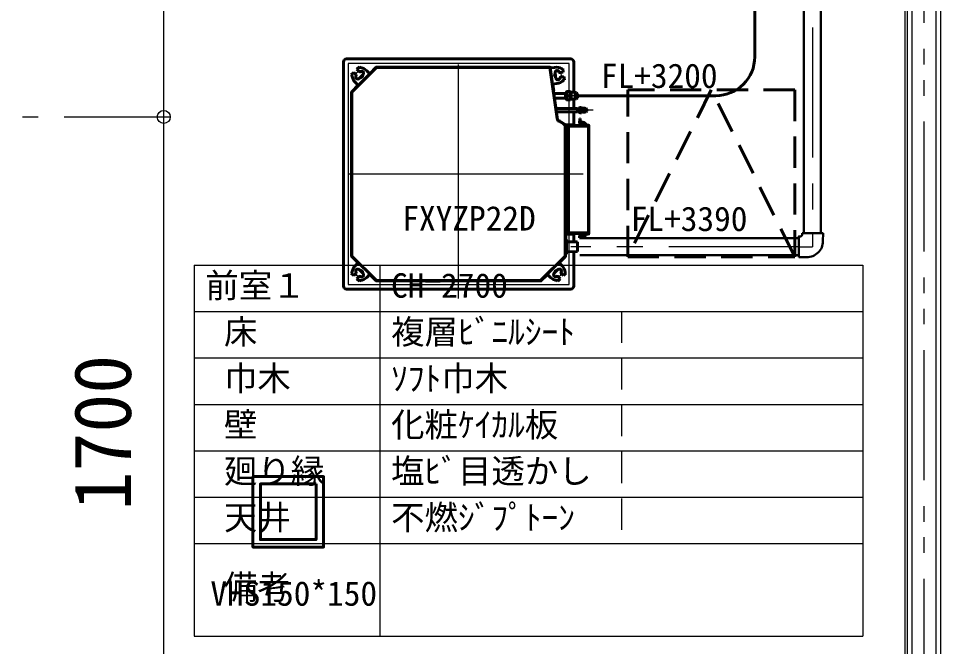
# Model space of a CAD drawing. Units: millimetres at full size. Extents: x -22551 to 92397, y -19340 to 14894.
# Drawn here: x -3776 to -1293, y -3713 to -2020 of the extents above; entities that cross this region are included whole.
import ezdxf
from ezdxf.enums import TextEntityAlignment as Align

# ---------------------------------------------------------------- set-up
doc = ezdxf.new("R2010")
doc.units = ezdxf.units.MM
doc.header["$LTSCALE"] = 70
doc.header["$PDMODE"] = 32
doc.header["$PDSIZE"] = 35
for name, pattern in [('CHAIN1', [8, 5, -1, 1, -1]), ('CHAIN2', [12, 9, -1, 1, -1]), ('DASHED1', [1.8, 1.2, -0.6]), ('DASHED2', [3, 2, -1]), ('DOUBLE_CHAIN1', [8.8, 5, -1, 0.6, -0.6, 0.6, -1]), ('DOUBLE_CHAIN2', [12.8, 9, -1, 0.6, -0.6, 0.6, -1])]:
    doc.linetypes.add(name, pattern=pattern)
for name, color, linetype, lineweight in [('0-0_NoName', 7, 'Continuous', 15), ('1-6_配管－冷媒：冷媒配管用銅管', 5, 'Continuous', 40), ('2-0_通芯', 7, 'Continuous', 15), ('7-C_配管－ドレン５：耐火二層管', 2, 'Continuous', 30), ('9-0_無題1', 5, 'Continuous', 40), ('9-1_無題2', 5, 'DASHED1', 40)]:
    doc.layers.add(name, color=color, linetype=linetype, lineweight=lineweight)
doc.styles.add('ＭＳ ゴシック', font='')
doc.styles.get('ＭＳ ゴシック').set_extended_font_data('MS Gothic')

# ---------------------------------------------------------------- blocks, each defined once
blk = doc.blocks.new('グループ部品-17')
at = {"layer": '9-0_無題1', "color": 7, "linetype": 'CHAIN2', "lineweight": 15}
for p, q in [((-2591.08, -2774.45), (-2591.08, -2104.45)), ((-2256.08, -2439.45), (-2926.08, -2439.45))]:
    blk.add_line(p, q, dxfattribs=at)
at = {"layer": '9-0_無題1'}
for p, q in [((-2289.08, -2129.45), (-2893.08, -2129.45)), ((-2901.08, -2137.45), (-2901.08, -2741.45)), ((-2878.4, -2217.93), (-2812.6, -2152.13)), ((-2878.08, -2218.45), (-2812.08, -2152.45)), ((-2858.09, -2150.52), (-2864.81, -2157.24)), ((-2858.54, -2163.51), (-2864.81, -2157.24)), ((-2856.21, -2152.39), (-2858.09, -2150.52)), ((-2830.37, -2169.05), (-2812.93, -2151.6)), ((-2345.06, -2151.95), (-2812.18, -2151.95)), ((-2812.08, -2151.25), (-2791.08, -2151.25)), ((-2812.08, -2152.45), (-2345.08, -2152.45)), ((-2791.08, -2151.85), (-2791.08, -2151.25)), ((-2790.08, -2151.85), (-2790.08, -2151.25)), ((-2392.08, -2151.25), (-2790.08, -2151.25)), ((-2790.08, -2151.85), (-2790.08, -2151.85)), ((-2686.58, -2151.85), (-2686.58, -2152.45)), ((-2683.58, -2152.45), (-2683.58, -2151.85)), ((-2668.58, -2152.45), (-2668.58, -2151.85)), ((-2665.58, -2152.45), (-2665.58, -2151.85)), ((-2516.58, -2151.85), (-2516.58, -2152.45)), ((-2513.58, -2152.04), (-2513.58, -2152.45)), ((-2498.58, -2152.04), (-2498.58, -2152.45)), ((-2495.58, -2152.45), (-2495.58, -2151.85)), ((-2392.08, -2151.85), (-2392.08, -2151.25)), ((-2392.08, -2151.85), (-2392.08, -2151.85)), ((-2391.08, -2151.25), (-2345.08, -2151.25)), ((-2391.08, -2151.85), (-2391.08, -2151.25)), ((-2345.08, -2152.45), (-2325.74, -2290.2)), ((-2324.68, -2293.5), (-2344.47, -2152.47)), ((-2344.29, -2153.75), (-2332.41, -2152.08)), ((-2343.69, -2153.67), (-2343.89, -2152.29)), ((-2313.03, -2155.93), (-2310.41, -2155.56)), ((-2309.09, -2164.97), (-2310.41, -2155.56)), ((-2281.08, -2219.2), (-2281.08, -2137.45)), ((-2873.29, -2165.72), (-2880.01, -2172.44)), ((-2878.13, -2174.32), (-2880.01, -2172.44)), ((-2873.29, -2165.72), (-2867.02, -2171.99)), ((-2858.58, -2181.84), (-2848.68, -2171.94)), ((-2829.94, -2169.47), (-2838.43, -2160.98)), ((-2330.82, -2167.01), (-2328.87, -2180.87)), ((-2309.09, -2164.97), (-2317.87, -2166.2)), ((-2316.2, -2178.08), (-2307.42, -2176.85)), ((-2306.1, -2186.26), (-2307.42, -2176.85)), ((-2878.92, -2217.6), (-2861.48, -2200.16)), ((-2861.06, -2200.58), (-2869.54, -2192.1)), ((-2338.17, -2197.32), (-2326.29, -2195.66)), ((-2337.58, -2197.24), (-2336.57, -2204.42)), ((-2337.17, -2204.5), (-2336.37, -2204.39)), ((-2336.37, -2204.39), (-2334.88, -2215.04)), ((-2308.73, -2186.63), (-2306.1, -2186.26)), ((-2879.28, -2660.45), (-2879.28, -2218.45)), ((-2878.58, -2660.45), (-2878.58, -2218.35)), ((-2878.08, -2660.45), (-2878.08, -2218.45)), ((-2334.88, -2215.04), (-2335.67, -2215.15)), ((-2303.08, -2222.1), (-2334.65, -2222.1)), ((-2300.08, -2218.9), (-2303.08, -2218.9)), ((-2303.08, -2238), (-2303.08, -2218.9)), ((-2290.08, -2217.45), (-2300.08, -2217.45)), ((-2300.08, -2228.45), (-2300.08, -2217.45)), ((-2290.08, -2228.45), (-2300.08, -2228.45)), ((-2300.08, -2239.45), (-2300.08, -2228.45)), ((-2290.08, -2217.45), (-2290.08, -2228.45)), ((-2288.08, -2220.2), (-2290.08, -2220.2)), ((-2290.08, -2228.45), (-2290.08, -2239.45)), ((-2288.08, -2237.7), (-2288.08, -2219.2)), ((-2277.58, -2219.2), (-2288.08, -2219.2)), ((-2277.58, -2237.7), (-2277.58, -2219.2)), ((-2273.83, -2220.2), (-2277.58, -2220.2)), ((-2273.83, -2236.7), (-2273.83, -2220.2)), ((-2271.08, -2222.95), (-2273.83, -2220.2)), ((-2273.83, -2236.7), (-2271.08, -2233.95)), ((-2271.08, -2233.95), (-2271.08, -2222.95)), ((-2332.87, -2234.8), (-2303.08, -2234.8)), ((-2303.08, -2238), (-2300.08, -2238)), ((-2290.08, -2239.45), (-2300.08, -2239.45)), ((-2290.08, -2236.7), (-2288.08, -2236.7)), ((-2288.08, -2237.7), (-2277.58, -2237.7)), ((-2281.08, -2262.7), (-2281.08, -2237.7)), ((-2277.58, -2236.7), (-2273.83, -2236.7)), ((-2271.08, -2262.7), (-2329.1, -2262.7)), ((-2327.76, -2272.2), (-2271.08, -2272.2)), ((-2281.08, -2309.45), (-2281.08, -2272.2)), ((-2271.08, -2272.2), (-2271.08, -2262.7)), ((-2269.08, -2264.28), (-2271.08, -2262.7)), ((-2271.08, -2272.2), (-2269.08, -2270.63)), ((-2269.08, -2270.63), (-2269.08, -2264.28)), ((-2267.08, -2264.28), (-2269.08, -2264.28)), ((-2269.08, -2270.63), (-2267.08, -2270.63)), ((-2267.08, -2273.8), (-2267.08, -2261.1)), ((-2265.08, -2261.1), (-2267.08, -2261.1)), ((-2267.08, -2273.8), (-2264.69, -2273.8)), ((-2264.34, -2260.45), (-2265.08, -2262.01)), ((-2265.08, -2262.01), (-2265.08, -2265.89)), ((-2264.34, -2267.45), (-2265.08, -2269.01)), ((-2265.08, -2269.01), (-2265.08, -2272.89)), ((-2259.81, -2260.45), (-2264.34, -2260.45)), ((-2259.81, -2267.45), (-2264.34, -2267.45)), ((-2259.81, -2274.45), (-2264.34, -2274.45)), ((-2259.81, -2267.45), (-2259.08, -2265.89)), ((-2259.81, -2274.45), (-2259.08, -2272.89)), ((-2259.08, -2265.89), (-2259.08, -2262.01)), ((-2257.08, -2262.95), (-2259.08, -2262.95)), ((-2259.08, -2272.89), (-2259.08, -2269.01)), ((-2259.08, -2271.95), (-2257.08, -2271.95)), ((-2250.08, -2261.9), (-2257.08, -2261.9)), ((-2257.08, -2273), (-2257.08, -2261.9)), ((-2257.08, -2273), (-2250.08, -2273)), ((-2250.08, -2273), (-2250.08, -2261.9)), ((-2247.83, -2262.95), (-2250.08, -2262.95)), ((-2250.08, -2271.95), (-2247.83, -2271.95)), ((-2246.08, -2264.7), (-2247.83, -2262.95)), ((-2247.83, -2271.95), (-2247.83, -2262.95)), ((-2247.83, -2271.95), (-2246.08, -2270.2)), ((-2246.08, -2270.2), (-2246.08, -2264.7)), ((-2323.97, -2294.21), (-2324.23, -2294.25)), ((-2324.1, -2294.44), (-2323.97, -2294.21)), ((-2320.83, -2296.08), (-2323.97, -2294.21)), ((-2323.58, -2295.14), (-2303.58, -2307.05)), ((-2321.14, -2296.6), (-2320.62, -2295.74)), ((-2320.96, -2297.4), (-2308.96, -2304.54)), ((-2320.62, -2295.74), (-2318.91, -2296.76)), ((-2318.91, -2296.76), (-2301.96, -2306.85)), ((-2308.96, -2304.54), (-2308.96, -2304.54)), ((-2303.58, -2660.41), (-2303.58, -2307.05)), ((-2302.47, -2307.71), (-2303.58, -2307.05)), ((-2303.58, -2307.77), (-2302.54, -2308.37)), ((-2302.23, -2308.45), (-2284.69, -2308.45)), ((-2301.96, -2306.85), (-2284.69, -2306.85)), ((-2301.96, -2307.85), (-2284.69, -2307.85)), ((-2284.69, -2306.85), (-2282.69, -2306.85)), ((-2282.69, -2307.85), (-2284.69, -2307.85)), ((-2284.69, -2308.45), (-2282.69, -2308.45)), ((-2283.98, -2309.45), (-2283.98, -2308.45)), ((-2283.98, -2308.84), (-2241.08, -2308.84)), ((-2282.69, -2306.85), (-2282.69, -2307.85)), ((-2282.69, -2308.45), (-2282.69, -2307.85)), ((-2275.57, -2308.84), (-2275.57, -2309.44)), ((-2268.87, -2308.84), (-2268.87, -2309.44)), ((-2265.67, -2301.65), (-2265.67, -2297.25)), ((-2264.27, -2297.25), (-2265.67, -2297.25)), ((-2265.67, -2301.65), (-2264.27, -2301.65)), ((-2264.27, -2289.45), (-2264.27, -2296.86)), ((-2264.27, -2289.45), (-2263.67, -2289.45)), ((-2264.27, -2298.28), (-2264.27, -2296.86)), ((-2264.27, -2298.28), (-2264.27, -2308.84)), ((-2263.68, -2299.85), (-2263.68, -2308.84)), ((-2263.67, -2289.45), (-2263.67, -2299.75)), ((-2263.08, -2299.24), (-2259.68, -2299.24)), ((-2263.08, -2304.54), (-2261.68, -2304.54)), ((-2262.48, -2305.75), (-2263.08, -2305.75)), ((-2241.08, -2308.45), (-2263.07, -2308.45)), ((-2262.48, -2305.75), (-2262.48, -2305.15)), ((-2262.48, -2305.15), (-2260.48, -2305.15)), ((-2260.48, -2305.75), (-2262.48, -2305.75)), ((-2261.68, -2304.54), (-2259.68, -2304.54)), ((-2250.02, -2305.15), (-2260.48, -2305.15)), ((-2250.02, -2305.75), (-2260.48, -2305.75)), ((-2260.08, -2308.84), (-2260.08, -2308.45)), ((-2260.08, -2308.45), (-2260.08, -2308.45)), ((-2259.68, -2299.24), (-2259.68, -2305.15)), ((-2259.68, -2299.85), (-2256.81, -2299.85)), ((-2252.14, -2301.78), (-2246.96, -2306.97)), ((-2248.32, -2306.45), (-2247.38, -2307.4)), ((-2244.83, -2307.85), (-2241.08, -2307.85)), ((-2244.68, -2308.45), (-2244.68, -2308.84)), ((-2244.68, -2308.45), (-2244.68, -2308.45)), ((-2241.08, -2600.45), (-2241.08, -2308.45)), ((-2240.48, -2600.45), (-2240.48, -2308.45)), ((-2304.08, -2313.14), (-2304.08, -2660.45)), ((-2295.48, -2310.65), (-2295.48, -2310.05)), ((-2295.48, -2324.25), (-2295.48, -2310.65)), ((-2295.48, -2310.65), (-2294.87, -2310.65)), ((-2295.48, -2324.55), (-2295.48, -2324.25)), ((-2295.48, -2324.55), (-2295.48, -2346.35)), ((-2294.88, -2310.05), (-2294.88, -2310.65)), ((-2294.87, -2309.45), (-2294.27, -2309.45)), ((-2294.27, -2310.05), (-2294.87, -2310.05)), ((-2294.87, -2310.65), (-2243.08, -2310.65)), ((-2294.27, -2309.45), (-2241.08, -2309.45)), ((-2294.27, -2310.05), (-2294.27, -2309.45)), ((-2294.27, -2310.05), (-2294.27, -2310.65)), ((-2878.68, -2343.95), (-2878.68, -2342.45)), ((-2878.08, -2343.95), (-2878.68, -2343.95)), ((-2878.68, -2346.95), (-2878.68, -2343.95)), ((-2878.49, -2346.95), (-2878.68, -2346.95)), ((-2878.08, -2346.95), (-2878.49, -2346.95)), ((-2295.48, -2346.65), (-2295.48, -2346.35)), ((-2295.48, -2562.25), (-2295.48, -2346.65)), ((-2878.68, -2361.95), (-2878.49, -2361.95)), ((-2878.68, -2364.95), (-2878.08, -2364.95)), ((-2878.08, -2361.95), (-2878.49, -2361.95)), ((-2303.67, -2361.95), (-2304.08, -2361.95)), ((-2304.08, -2364.95), (-2303.58, -2364.95)), ((-2303.58, -2361.95), (-2303.67, -2361.95)), ((-2878.08, -2513.95), (-2878.68, -2513.95)), ((-2878.68, -2516.95), (-2878.08, -2516.95)), ((-2878.68, -2531.95), (-2878.08, -2531.95)), ((-2878.68, -2534.95), (-2878.08, -2534.95)), ((-2295.48, -2562.55), (-2295.48, -2562.25)), ((-2295.48, -2562.55), (-2295.48, -2584.35)), ((-2241.08, -2600.06), (-2302.57, -2600.06)), ((-2302.48, -2615.45), (-2302.48, -2601.05)), ((-2302.47, -2601.05), (-2282.98, -2601.05)), ((-2295.48, -2584.65), (-2295.48, -2584.35)), ((-2295.48, -2598.85), (-2295.48, -2584.65)), ((-2295.48, -2598.25), (-2243.08, -2598.25)), ((-2294.27, -2599.45), (-2294.87, -2599.45)), ((-2294.27, -2599.45), (-2294.27, -2598.25)), ((-2282.98, -2600.06), (-2282.98, -2601.05)), ((-2281.08, -2619.95), (-2281.08, -2600.06)), ((-2264.27, -2600.06), (-2264.27, -2611.65)), ((-2263.68, -2601.06), (-2263.68, -2609.06)), ((-2263.08, -2600.45), (-2241.08, -2600.45)), ((-2263.08, -2603.15), (-2262.48, -2603.15)), ((-2262.48, -2603.75), (-2263.08, -2603.75)), ((-2263.08, -2603.76), (-2261.68, -2603.76)), ((-2261.68, -2604.36), (-2263.08, -2604.36)), ((-2262.48, -2603.75), (-2262.48, -2603.15)), ((-2262.48, -2603.15), (-2260.48, -2603.15)), ((-2260.48, -2603.75), (-2262.48, -2603.75)), ((-2261.68, -2603.76), (-2259.68, -2603.76)), ((-2259.68, -2604.36), (-2261.68, -2604.36)), ((-2260.48, -2603.15), (-2250.02, -2603.15)), ((-2260.48, -2603.75), (-2250.02, -2603.75)), ((-2259.68, -2603.76), (-2259.68, -2609.66)), ((-2252.14, -2607.12), (-2249.66, -2604.63)), ((-2247.9, -2602.87), (-2249.66, -2604.63)), ((-2248.32, -2602.45), (-2247.38, -2601.51)), ((-2247.9, -2602.87), (-2246.96, -2601.93)), ((-2241.08, -2601.05), (-2244.83, -2601.05)), ((-2303.58, -2615.45), (-2300.58, -2615.45)), ((-2300.58, -2615.45), (-2300.58, -2655.45)), ((-2281.08, -2622.27), (-2281.08, -2619.95)), ((-2264.27, -2607.25), (-2265.67, -2607.25)), ((-2265.67, -2607.25), (-2265.67, -2611.65)), ((-2265.67, -2611.65), (-2264.27, -2611.65)), ((-2259.68, -2609.66), (-2263.08, -2609.66)), ((-2256.81, -2609.05), (-2259.68, -2609.05)), ((-2303.58, -2655.45), (-2300.58, -2655.45)), ((-2302.88, -2655.45), (-2302.88, -2660.45)), ((-2281.08, -2741.45), (-2281.08, -2650.95)), ((-2861.48, -2678.74), (-2878.92, -2661.3)), ((-2812.5, -2726.77), (-2878.4, -2660.87)), ((-2812.08, -2726.45), (-2878.07, -2660.45)), ((-2861.01, -2678.27), (-2869.54, -2686.8)), ((-2370.08, -2726.45), (-2304.08, -2660.45)), ((-2369.69, -2726.77), (-2303.75, -2660.83)), ((-2321.17, -2678.25), (-2312.61, -2686.8)), ((-2303.23, -2661.3), (-2320.67, -2678.74)), ((-2878.13, -2704.59), (-2880.01, -2706.46)), ((-2848.68, -2706.96), (-2858.58, -2697.06)), ((-2323.57, -2697.06), (-2333.47, -2706.96)), ((-2304.02, -2704.59), (-2302.15, -2706.46)), ((-2880.01, -2706.46), (-2873.29, -2713.18)), ((-2867.02, -2706.91), (-2873.29, -2713.18)), ((-2864.81, -2721.66), (-2858.54, -2715.39)), ((-2864.81, -2721.66), (-2858.09, -2728.38)), ((-2856.21, -2726.51), (-2858.09, -2728.38)), ((-2829.89, -2709.38), (-2838.43, -2717.92)), ((-2812.93, -2727.3), (-2830.37, -2709.86)), ((-2370.08, -2726.45), (-2812.08, -2726.45)), ((-2812.08, -2726.95), (-2370.12, -2726.95)), ((-2791.08, -2727.65), (-2812.08, -2727.65)), ((-2791.08, -2727.05), (-2791.08, -2727.65)), ((-2790.08, -2727.05), (-2790.08, -2727.05)), ((-2790.08, -2727.05), (-2790.08, -2727.65)), ((-2790.08, -2727.65), (-2392.08, -2727.65)), ((-2392.08, -2727.05), (-2392.08, -2727.05)), ((-2392.08, -2727.05), (-2392.08, -2727.65)), ((-2391.08, -2727.05), (-2391.08, -2727.65)), ((-2370.08, -2727.65), (-2391.08, -2727.65)), ((-2351.78, -2709.86), (-2369.23, -2727.3)), ((-2352.28, -2709.36), (-2343.72, -2717.92)), ((-2325.94, -2726.51), (-2324.07, -2728.38)), ((-2324.07, -2728.38), (-2317.35, -2721.66)), ((-2323.62, -2715.39), (-2317.35, -2721.66)), ((-2308.86, -2713.18), (-2315.13, -2706.91)), ((-2308.86, -2713.18), (-2302.15, -2706.46)), ((-2303.58, -2707.95), (-2303.6, -2707.92)), ((-2893.08, -2749.45), (-2289.08, -2749.45))]:
    blk.add_line(p, q, dxfattribs=at)
at = {"layer": '9-0_無題1', "color": 7, "linetype": 'DOUBLE_CHAIN2', "lineweight": 15}
for p, q in [((-2293.58, -2141.95), (-2888.58, -2141.95)), ((-2888.58, -2141.95), (-2888.58, -2736.95))]:
    blk.add_line(p, q, dxfattribs=at)
at = {"layer": '9-0_無題1', "color": 3, "lineweight": 20}
for p, q in [((-2858.09, -2150.52), (-2864.81, -2157.24)), ((-2858.54, -2163.51), (-2864.81, -2157.24)), ((-2856.21, -2152.39), (-2858.09, -2150.52)), ((-2829.94, -2169.47), (-2812.6, -2152.13)), ((-2345.06, -2151.95), (-2812.18, -2151.95)), ((-2344.47, -2152.47), (-2344.29, -2153.75)), ((-2344.29, -2153.75), (-2332.41, -2152.08)), ((-2313.03, -2155.93), (-2310.41, -2155.56)), ((-2309.09, -2164.97), (-2310.41, -2155.56)), ((-2873.29, -2165.72), (-2880.01, -2172.44)), ((-2878.13, -2174.32), (-2880.01, -2172.44)), ((-2873.29, -2165.72), (-2867.02, -2171.99)), ((-2858.58, -2181.84), (-2848.68, -2171.94)), ((-2829.94, -2169.47), (-2838.43, -2160.98)), ((-2330.82, -2167.01), (-2328.87, -2180.87)), ((-2309.09, -2164.97), (-2317.87, -2166.2)), ((-2316.2, -2178.08), (-2307.42, -2176.85)), ((-2306.1, -2186.26), (-2307.42, -2176.85)), ((-2878.4, -2217.93), (-2861.06, -2200.58)), ((-2861.06, -2200.58), (-2869.54, -2192.1)), ((-2338.17, -2197.32), (-2326.29, -2195.66)), ((-2324.68, -2293.5), (-2338.17, -2197.32)), ((-2308.73, -2186.63), (-2306.1, -2186.26)), ((-2878.58, -2660.45), (-2878.58, -2218.35)), ((-2323.58, -2295.14), (-2303.58, -2307.05)), ((-2303.58, -2660.41), (-2303.58, -2307.05)), ((-2861.01, -2678.27), (-2878.4, -2660.87)), ((-2861.01, -2678.27), (-2869.54, -2686.8)), ((-2321.17, -2678.25), (-2303.75, -2660.83)), ((-2321.17, -2678.25), (-2312.61, -2686.8)), ((-2878.13, -2704.59), (-2880.01, -2706.46)), ((-2848.68, -2706.96), (-2858.58, -2697.06)), ((-2323.57, -2697.06), (-2333.47, -2706.96)), ((-2304.02, -2704.59), (-2302.15, -2706.46)), ((-2880.01, -2706.46), (-2873.29, -2713.18)), ((-2867.02, -2706.91), (-2873.29, -2713.18)), ((-2864.81, -2721.66), (-2858.54, -2715.39)), ((-2864.81, -2721.66), (-2858.09, -2728.38)), ((-2856.21, -2726.51), (-2858.09, -2728.38)), ((-2829.89, -2709.38), (-2838.43, -2717.92)), ((-2812.5, -2726.77), (-2829.89, -2709.38)), ((-2812.08, -2726.95), (-2370.12, -2726.95)), ((-2369.69, -2726.77), (-2352.28, -2709.36)), ((-2352.28, -2709.36), (-2343.72, -2717.92)), ((-2325.94, -2726.51), (-2324.07, -2728.38)), ((-2324.07, -2728.38), (-2317.35, -2721.66)), ((-2323.62, -2715.39), (-2317.35, -2721.66)), ((-2308.86, -2713.18), (-2315.13, -2706.91)), ((-2308.86, -2713.18), (-2302.15, -2706.46)), ((-2303.58, -2707.95), (-2303.6, -2707.92))]:
    blk.add_line(p, q, dxfattribs=at)
at = {"layer": '9-0_無題1', "color": 4, "linetype": 'CHAIN1', "lineweight": 9}
for p, q in [((-2253.58, -2228.45), (-2288.58, -2228.45)), ((-2228.58, -2267.45), (-2263.58, -2267.45)), ((-2253.58, -2635.45), (-2288.58, -2635.45))]:
    blk.add_line(p, q, dxfattribs=at)
at = {"layer": '9-0_無題1', "linetype": 'DASHED2'}
for p, q in [((-2300.58, -2621.93), (-2272.06, -2622.43)), ((-2271.08, -2647.47), (-2271.08, -2623.43)), ((-2300.58, -2648.97), (-2272.06, -2648.47))]:
    blk.add_line(p, q, dxfattribs=at)
at = {"layer": '9-0_無題1', "color": 7, "linetype": 'DOUBLE_CHAIN2', "lineweight": 15}
blk.add_lwpolyline([(-2888.58, -2736.95), (-2293.58, -2736.95), (-2293.58, -2141.95)], dxfattribs=at)
at = {"layer": '9-0_無題1', "color": 7, "lineweight": 15}
for centre in [(-2857.58, -2172.95), (-2324.58, -2172.95), (-2857.58, -2705.95), (-2324.58, -2705.95)]:
    blk.add_circle(centre, 10, dxfattribs=at)
at = {"layer": '9-0_無題1'}
for centre, radius, start, end in [((-2893.08, -2137.45), 8, 89.99998, 180), ((-2289.08, -2137.45), 8, 0, 89.99998), ((-2859.64, -2182.2), 30, 44.99998, 83.4332), ((-2812.08, -2152.45), 1.2, 89.99998, 134.99998), ((-2812.18, -2152.55), 0.6, 89.99998, 134.99998), ((-2812.08, -2152.45), 0.002, 89.99998, 134.99998), ((-2345.08, -2152.45), 1.2, 7.98932, 89.99998), ((-2345.06, -2152.55), 0.6, 7.98932, 89.99998), ((-2328.24, -2181.79), 30, 59.55611, 97.98932), ((-2848.33, -2170.88), 30, 186.56679, 225), ((-2862.47, -2177.96), 5.5, 142.66225, 315), ((-2868.43, -2173.41), 2, 322.66225, 44.99998), ((-2857.12, -2162.09), 2, 225, 307.33774), ((-2852.57, -2168.06), 5.5, 315, 127.33774), ((-2325.37, -2166.24), 5.5, 15.65158, 187.98932), ((-2323.42, -2180.11), 5.5, 187.98932, 0.32706), ((-2318.15, -2164.22), 2, 195.65158, 277.98932), ((-2315.92, -2180.06), 2, 97.98932, 180.32706), ((-2330.46, -2165.95), 30, 277.98932, 316.42253), ((-2878.07, -2218.45), 1.2, 134.99998, 180), ((-2877.98, -2218.35), 0.6, 134.99998, 180), ((-2878.07, -2218.45), 0.002, 134.99998, 180), ((-2256.27, -2262.7), 9.36, 199.89845, 210.45462), ((-2256.27, -2269.7), 9.36, 199.89845, 210.45462), ((-2267.88, -2265.2), 9.36, 19.89845, 30.45462), ((-2267.88, -2272.2), 9.36, 19.89845, 30.45462), ((-2315.84, -2288.81), 10, 187.98932, 239.23727), ((-2314.08, -2313.14), 10, 0, 59.23727), ((-2302.23, -2307.85), 0.602, 239.23727, 270), ((-2301.96, -2306.85), 1, 239.23727, 270), ((-2301.96, -2306.85), 0.002, 239.23727, 270), ((-2263.08, -2299.85), 0.605, 89.99998, 180), ((-2263.08, -2305.15), 0.605, 89.99998, 270), ((-2263.08, -2307.85), 0.605, 180, 270), ((-2256.81, -2306.45), 6.6, 44.99998, 89.99998), ((-2250.02, -2308.15), 3, 44.99998, 89.99998), ((-2250.02, -2308.15), 2.4, 44.99998, 89.99998), ((-2244.83, -2304.85), 3.6, 225, 270), ((-2244.83, -2304.85), 3, 225, 270), ((-2241.08, -2308.45), 0.602, 0, 89.99998), ((-2294.87, -2310.05), 0.602, 89.99998, 180), ((-2294.87, -2310.05), 0.002, 89.99998, 180), ((-2243.08, -2312.65), 2, 0, 89.99998), ((-2303.47, -2374.75), 0.002, 89.99998, 180), ((-2302.57, -2601.06), 1, 89.99998, 180), ((-2294.87, -2598.85), 0.602, 180, 270), ((-2263.08, -2601.06), 0.605, 89.99998, 180), ((-2263.08, -2603.76), 0.605, 89.99998, 270), ((-2263.08, -2603.76), 0.005, 89.99998, 270), ((-2250.02, -2600.75), 2.4, 270, 315), ((-2250.02, -2600.75), 3, 270, 315), ((-2244.83, -2604.05), 3.6, 89.99998, 134.99998), ((-2244.83, -2604.05), 3, 89.99998, 134.99998), ((-2243.08, -2596.25), 2, 270, 0), ((-2241.08, -2600.45), 0.602, 270, 0), ((-2263.08, -2609.06), 0.605, 180, 270), ((-2256.81, -2602.45), 6.6, 270, 315), ((-2878.07, -2660.45), 1.2, 180, 225), ((-2877.98, -2660.45), 0.6, 180, 225), ((-2878.07, -2660.45), 0.002, 180, 224.99998), ((-2304.08, -2660.45), 0.002, 315, 0), ((-2304.18, -2660.41), 0.6, 315, 0), ((-2304.08, -2660.45), 1.2, 315, 0), ((-2848.33, -2708.02), 30, 134.99998, 173.4332), ((-2862.47, -2700.95), 5.5, 44.99998, 217.33774), ((-2868.43, -2705.49), 2, 315, 37.33774), ((-2319.68, -2700.95), 5.5, 322.66225, 134.99998), ((-2313.72, -2705.49), 2, 142.66225, 225), ((-2333.82, -2708.02), 30, 6.56679, 44.99998), ((-2857.12, -2716.81), 2, 52.66225, 134.99998), ((-2859.64, -2696.7), 30, 276.56679, 315), ((-2852.57, -2710.85), 5.5, 232.66225, 44.99998), ((-2812.08, -2726.45), 1.2, 225, 270), ((-2812.08, -2726.35), 0.602, 225, 270), ((-2812.08, -2726.45), 0.002, 225, 270), ((-2370.12, -2726.35), 0.6, 270, 315), ((-2370.08, -2726.45), 0.002, 270, 315), ((-2370.08, -2726.45), 1.2, 270, 315), ((-2322.51, -2696.7), 30, 225, 263.4332), ((-2329.58, -2710.85), 5.5, 134.99998, 307.33774), ((-2325.03, -2716.81), 2, 44.99998, 127.33774), ((-2893.08, -2741.45), 8, 180, 270), ((-2289.08, -2741.45), 8, 270, 0)]:
    blk.add_arc(centre, radius, start, end, dxfattribs=at)
at = {"layer": '9-0_無題1', "color": 3, "lineweight": 20}
for centre, radius, start, end in [((-2859.64, -2182.2), 30, 45.00003, 83.43315), ((-2812.18, -2152.55), 0.6, 90.00005, 134.99997), ((-2345.06, -2152.55), 0.6, 7.98927, 89.99998), ((-2328.24, -2181.79), 30, 59.55615, 97.98927), ((-2848.33, -2170.88), 30, 186.56683, 224.99995), ((-2862.47, -2177.96), 5.5, 142.66225, 314.99998), ((-2868.43, -2173.41), 2, 322.66226, 44.99995), ((-2857.12, -2162.09), 2, 225.00003, 307.33772), ((-2852.57, -2168.06), 5.5, 315, 127.33774), ((-2325.37, -2166.24), 5.5, 15.65158, 187.98932), ((-2323.42, -2180.11), 5.5, 187.98932, 0.32706), ((-2318.15, -2164.22), 2, 195.65161, 277.98929), ((-2315.92, -2180.06), 2, 97.98935, 180.32704), ((-2330.46, -2165.95), 30, 277.98936, 316.42249), ((-2877.98, -2218.35), 0.6, 135.00002, 179.99994), ((-2315.84, -2288.81), 10, 207.93776, 219.28885), ((-2877.98, -2660.45), 0.6, 180.00005, 224.99997), ((-2304.18, -2660.41), 0.6, 315.00002, 359.99994), ((-2848.33, -2708.02), 30, 135.00003, 173.43315), ((-2862.47, -2700.95), 5.5, 45, 217.33774), ((-2868.43, -2705.49), 2, 315.00003, 37.33772), ((-2319.68, -2700.95), 5.5, 322.66225, 134.99998), ((-2313.72, -2705.49), 2, 142.66226, 224.99995), ((-2333.82, -2708.02), 30, 6.56683, 44.99995), ((-2857.12, -2716.81), 2, 52.66226, 134.99995), ((-2859.64, -2696.7), 30, 276.56683, 314.99995), ((-2852.57, -2710.85), 5.5, 232.66225, 44.99998), ((-2812.08, -2726.35), 0.602, 224.99998, 269.99991), ((-2370.12, -2726.35), 0.6, 270.00005, 314.99997), ((-2322.51, -2696.7), 30, 225.00003, 263.43315), ((-2329.58, -2710.85), 5.5, 135, 307.33774), ((-2325.03, -2716.81), 2, 45.00003, 127.33772)]:
    blk.add_arc(centre, radius, start, end, dxfattribs=at)
at = {"layer": '9-0_無題1', "linetype": 'DASHED2'}
for centre, start, end in [((-2272.08, -2623.43), 0, 88.99998), ((-2272.08, -2647.47), 271, 0)]:
    blk.add_arc(centre, 1, start, end, dxfattribs=at)
blk = doc.blocks.new('グループ部品-62')
at = {"layer": '9-1_無題2'}
for p, q in [((-2135.68, -2662.61), (-2135.68, -2212.61)), ((-1685.68, -2212.61), (-2135.68, -2212.61)), ((-1685.68, -2212.61), (-1685.68, -2662.61)), ((-2135.68, -2662.61), (-1685.68, -2662.61))]:
    blk.add_line(p, q, dxfattribs=at)
blk = doc.blocks.new('グループ部品-63')
at = {"layer": '9-1_無題2'}
for p, q in [((-1910.68, -2212.61), (-2135.68, -2662.61)), ((-1685.68, -2662.61), (-1910.68, -2212.61))]:
    blk.add_line(p, q, dxfattribs=at)
blk.add_blockref('グループ部品-62', (0, 0), dxfattribs=at)
blk = doc.blocks.new('グループ部品-125')
at = {"layer": '2-0_通芯', "linetype": 'DOUBLE_CHAIN1'}
for p, q in [((-1338.39, -450.32), (-1338.39, -6725.7)), ((-6117.08, -2285.7), (-3366.11, -2285.7))]:
    blk.add_line(p, q, dxfattribs=at)
at = {"layer": '2-0_通芯'}
for p, q in [((-1389.39, -963.2), (-1389.39, -3909.7)), ((-1383.39, -963.2), (-1383.39, -3915.7)), ((-1370.89, -963.2), (-1370.89, -3928.2)), ((-1305.89, -963.2), (-1305.89, -3928.2)), ((-1293.39, -963.2), (-1293.39, -3915.7)), ((-3302.8, -2685.03), (-3302.8, -3685.03)), ((-2802.8, -2685.03), (-2802.8, -3685.03)), ((-3302.8, -2810.03), (-1502.8, -2810.03)), ((-3302.8, -2935.03), (-1502.8, -2935.03)), ((-3302.8, -3060.03), (-1502.8, -3060.03)), ((-3302.8, -3185.03), (-1502.8, -3185.03)), ((-3302.8, -3310.03), (-1502.8, -3310.03)), ((-3302.8, -3435.03), (-1502.8, -3435.03)), ((-3302.8, -3685.03), (-1502.8, -3685.03))]:
    blk.add_line(p, q, dxfattribs=at)
at = {"layer": '2-0_通芯', "linetype": 'DASHED1'}
blk.add_line((-2152.8, -2810.03), (-2152.8, -3435.03), dxfattribs=at)
at = {"layer": '2-0_通芯'}
blk.add_lwpolyline([(-3302.8, -2685.03), (-1502.8, -2685.03), (-1502.8, -3685.03)], dxfattribs=at)
at = {"layer": '2-0_通芯', "style": 'ＭＳ ゴシック'}
for s, p in [('前室１', (-3272.8, -2792.53)), ('CH=2700', (-2772.8, -2792.53)), ('床', (-3222.8, -2917.53)), ('複層ﾋﾞﾆﾙｼｰﾄ', (-2772.8, -2917.53)), ('巾木', (-3222.8, -3042.53)), ('ｿﾌﾄ巾木', (-2772.8, -3042.53)), ('壁', (-3222.8, -3167.53)), ('化粧ｹｲｶﾙ板', (-2772.8, -3167.53)), ('廻り縁', (-3222.8, -3292.53)), ('塩ﾋﾞ目透かし', (-2772.8, -3292.53)), ('天井', (-3222.8, -3417.53)), ('不燃ｼﾞﾌﾟﾄｰﾝ', (-2772.8, -3417.53)), ('備考', (-3222.8, -3605.03))]:
    blk.add_text(s, height=65.98, dxfattribs=at).set_placement(p, align=Align.BOTTOM_LEFT)

msp = doc.modelspace()

# ---------------------------------------------------------------- linework, layer by layer
at = {"layer": '0-0_NoName'}
for p, q in [((-3384.93, -2285.7), (-3384.93, -1230.7)), ((-3390.5, -2285.7), (-3384.93, -2285.7)), ((-3384.93, -3985.7), (-3384.93, -2285.7))]:
    msp.add_line(p, q, dxfattribs=at)
msp.add_point((-3384.93, -2285.7), dxfattribs=at)
at = {"layer": '1-6_配管－冷媒：冷媒配管用銅管'}
for p, q in [((-1793.64, -2123.45), (-1793.64, -811.58)), ((-2271.08, -2228.45), (-1898.64, -2228.45))]:
    msp.add_line(p, q, dxfattribs=at)
msp.add_arc((-1898.64, -2123.45), 105, 270, 0, dxfattribs=at)
at = {"layer": '7-C_配管－ドレン５：耐火二層管'}
for p, q in [((-1661.14, 195.16), (-1661.14, -2598.45)), ((-1615.64, -2598.45), (-1615.64, 195.16)), ((-1665.73, -2602.55), (-1665.64, -2598.45)), ((-1609.64, -2598.45), (-1665.64, -2598.45)), ((-1610.08, -2620.52), (-1609.64, -2598.45)), ((-1675.39, -2612.7), (-2264.77, -2612.7)), ((-2264.77, -2658.2), (-1675.39, -2658.2)), ((-1675.39, -2663.45), (-1653.89, -2663.45))]:
    msp.add_line(p, q, dxfattribs=at)
at = {"layer": '7-C_配管－ドレン５：耐火二層管', "color": 7, "linetype": 'CHAIN1', "lineweight": 15}
for p, q in [((-1638.39, 195.16), (-1638.39, -2598.45)), ((-1638.39, -2598.45), (-1638.39, -2635.45)), ((-1675.39, -2635.45), (-2264.77, -2635.45)), ((-1675.39, -2635.45), (-1638.39, -2635.45))]:
    msp.add_line(p, q, dxfattribs=at)
at = {"layer": '7-C_配管－ドレン５：耐火二層管'}
msp.add_lwpolyline([(-1675.39, -2663.45), (-1675.39, -2607.45), (-1670.72, -2607.45)], dxfattribs=at)
for centre, radius, start, end in [((-1670.72, -2602.45), 5, 270, 358.83333), ((-1653.08, -2620.46), 43, 268.92086, 359.91247)]:
    msp.add_arc(centre, radius, start, end, dxfattribs=at)
at = {"layer": '9-0_無題1'}
for points in [[(-3144.64, -3254.45), (-2954.64, -3254.45), (-2954.64, -3444.45), (-3144.64, -3444.45)], [(-2974.64, -3274.45), (-2974.64, -3424.45), (-3124.64, -3424.45), (-3124.64, -3274.45)]]:
    msp.add_lwpolyline(points, close=True, dxfattribs=at)

# ---------------------------------------------------------------- block references
at = {"layer": '2-0_通芯'}
msp.add_blockref('グループ部品-125', (0, 0), dxfattribs=at)
at = {"layer": '9-0_無題1'}
msp.add_blockref('グループ部品-17', (0, 0), dxfattribs=at)
at = {"layer": '9-1_無題2'}
msp.add_blockref('グループ部品-63', (0, 0), dxfattribs=at)

# ---------------------------------------------------------------- texts
at = {"layer": '0-0_NoName', "style": 'ＭＳ ゴシック'}
msp.add_text('1700', height=154, rotation=90, dxfattribs=at).set_placement((-3426.93, -3345.7), align=Align.BOTTOM_LEFT)
at = {"layer": '1-6_配管－冷媒：冷媒配管用銅管', "color": 1, "style": 'ＭＳ ゴシック'}
msp.add_text('FL+3200', height=65.98, dxfattribs=at).set_placement((-2207.86, -2227.45), align=Align.BOTTOM_LEFT)
at = {"layer": '7-C_配管－ドレン５：耐火二層管', "color": 1, "style": 'ＭＳ ゴシック'}
msp.add_text('FL+3390', height=65.98, dxfattribs=at).set_placement((-2127.58, -2612.95), align=Align.BOTTOM_LEFT)
at = {"layer": '9-0_無題1', "color": 7, "style": 'ＭＳ ゴシック'}
for s, p in [('FXYZP22D', (-2742.58, -2611.51)), ('VHS150*150', (-3259.4, -3622.39))]:
    msp.add_text(s, height=65.98, dxfattribs=at).set_placement(p, align=Align.BOTTOM_LEFT)

doc.saveas('drawing.dxf')
